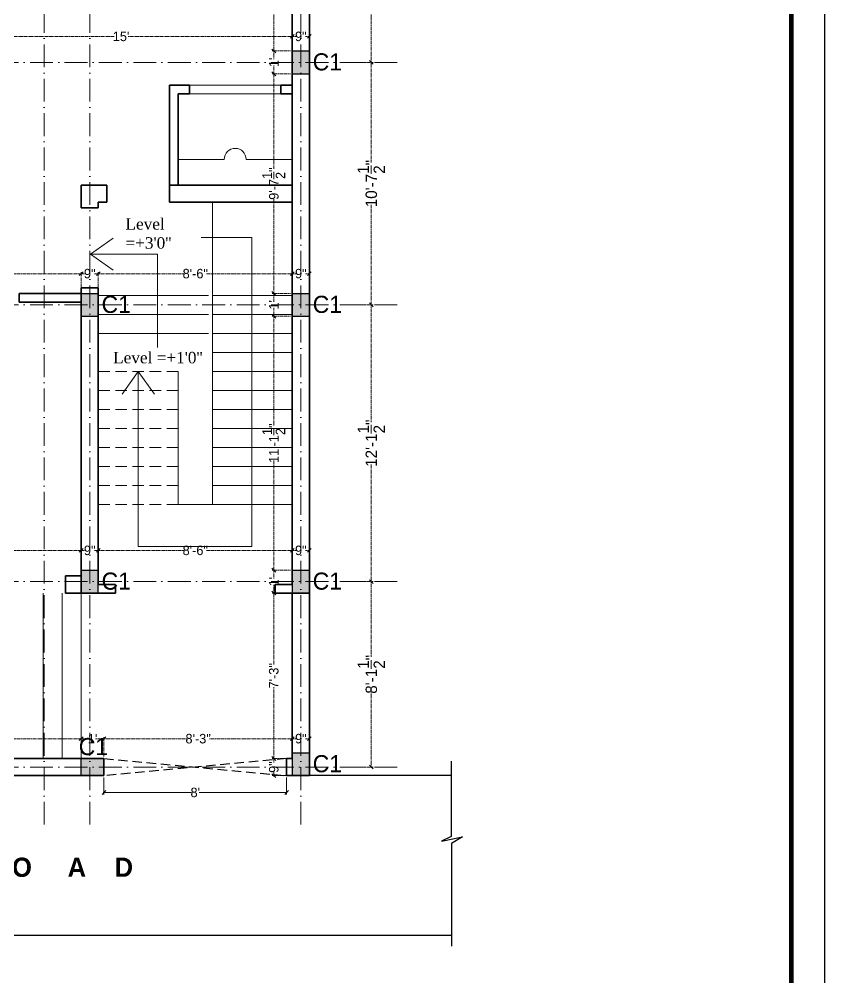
# Model space of a CAD drawing. Header units: millimetres. Extents: x -6808 to 215771, y -89660 to -16303.
# Drawn here: x 107100 to 107524, y -48018 to -47514 of the extents above; entities that cross this region are included whole.
import ezdxf

# ---------------------------------------------------------------- set-up
doc = ezdxf.new("R2010")
doc.units = ezdxf.units.MM
doc.header["$PDMODE"] = 35
doc.linetypes.add('ACAD_ISO10W100', pattern=[18, 12, -3, 0, -3])
doc.linetypes.add('DASHED', pattern=[0.75, 0.5, -0.25])
doc.layers.get('0').update_dxf_attribs({"color": 8})
for name, color, linetype, lineweight in [('col.center', 5, 'ACAD_ISO10W100', 15), ('column', 5, 'Continuous', 30), ('FORMAT LAAYER', 250, 'Continuous', 13), ('STAIR', 252, 'Continuous', 15), ('wall', 7, 'Continuous', 35)]:
    doc.layers.add(name, color=color, linetype=linetype, lineweight=lineweight)
doc.layers.add('FORMAT', color=7, linetype='Continuous')
doc.layers.add('WAL', color=7, linetype='Continuous')
doc.styles.add('SAJ', font='eurr____.ttf')
doc.styles.get("Standard").update_dxf_attribs({"font": 'times.ttf'})
doc.dimstyles.new('SAJ', dxfattribs={"dimtxt": 5, "dimasz": 2, "dimexe": 1, "dimexo": 1, "dimgap": 0.09375, "dimtad": 0, "dimdec": 1, "dimzin": 0, "dimdsep": 46, "dimlunit": 4, "dimtxsty": 'SAJ', "dimblk": 'OBLIQUE', "dimcen": 0.125, "dimdle": 0.375, "dimadec": 0, "dimazin": 0, "dimtfac": 1, "dimtdec": 1, "dimtofl": 0, "dimtmove": 0, "dimatfit": 3, "dimldrblk": 'OBLIQUE', "dimfxl": 1, "dimtolj": 1, "dimtzin": 0, "dimlwd": 5, "dimlwe": 5, "dimarcsym": 1})

# ---------------------------------------------------------------- blocks, each defined once
blk = doc.blocks.new('_Oblique')
at = {"color": 0, "linetype": 'ByBlock', "lineweight": -2}
blk.add_line((-0.5, -0.5), (0.5, 0.5), dxfattribs=at)
blk = doc.blocks.new('*D1378')
at = {"layer": 'Defpoints', "color": 0, "transparency": 16777216}
for p in [(107144.54, -47911.77), (107240.54, -47911.77), (107144.54, -47920.63)]:
    blk.add_point(p, dxfattribs=at)
at = {"layer": 'wall', "color": 0, "lineweight": 5, "transparency": 16777216}
for p, q in [((107144.54, -47912.77), (107144.54, -47921.63)), ((107240.54, -47912.77), (107240.54, -47921.63)), ((107144.17, -47920.63), (107190.49, -47920.63)), ((107240.92, -47920.63), (107194.59, -47920.63))]:
    blk.add_line(p, q, dxfattribs=at)
at = {"layer": 'wall', "color": 0, "lineweight": 5, "transparency": 16777216, "xscale": 2, "yscale": 2, "zscale": 2, "rotation": 180}
blk.add_blockref('_Oblique', (107144.54, -47920.63), dxfattribs=at)
at = {"layer": 'wall', "color": 0, "lineweight": 5, "transparency": 16777216, "xscale": 2, "yscale": 2, "zscale": 2}
blk.add_blockref('_Oblique', (107240.54, -47920.63), dxfattribs=at)
at = {"layer": 'wall', "color": 0, "transparency": 16777216, "insert": (107192.54, -47920.63), "char_height": 5, "attachment_point": 5, "style": 'SAJ'}
blk.add_mtext("\\A1;8'", dxfattribs=at)
blk = doc.blocks.new('c1')
at = {"layer": 'column'}
blk.add_hatch(color=256, dxfattribs=at).paths.add_polyline_path([(58376.49, -43564.36), (58385.49, -43564.36), (58385.49, -43552.36), (58376.49, -43552.36)])
for p, q in [((58376.49, -43552.36), (58376.49, -43564.36)), ((58376.49, -43552.36), (58385.49, -43552.36)), ((58385.49, -43564.36), (58385.49, -43552.36)), ((58376.49, -43564.36), (58385.49, -43564.36))]:
    blk.add_line(p, q, dxfattribs=at)
blk = doc.blocks.new('*D1342')
at = {"layer": 'col.center', "color": 0, "linetype": 'DASHED', "lineweight": 5, "transparency": 16777216}
for p, q in [((107278, -47387.77), (107286.08, -47387.77)), ((107285.08, -47387.4), (107285.08, -47453.55)), ((107285.08, -47537.15), (107285.08, -47471)), ((107278, -47536.77), (107286.08, -47536.77))]:
    blk.add_line(p, q, dxfattribs=at)
at = {"layer": 'Defpoints', "color": 0, "transparency": 16777216}
for p in [(107277, -47387.77), (107277, -47536.77), (107285.08, -47536.77)]:
    blk.add_point(p, dxfattribs=at)
at = {"layer": 'col.center', "color": 0, "lineweight": 5, "transparency": 16777216, "xscale": 2, "yscale": 2, "zscale": 2}
for p, rotation in [((107285.08, -47387.77), 90), ((107285.08, -47536.77), 270)]:
    blk.add_blockref('_Oblique', p, dxfattribs=dict(at, rotation=rotation))
at = {"layer": 'col.center', "color": 0, "transparency": 16777216, "insert": (107285.08, -47462.27), "char_height": 5, "attachment_point": 5, "rotation": 90, "style": 'SAJ'}
blk.add_mtext('\\A1;{\\H1.2x;12\'-5"}', dxfattribs=at)
blk = doc.blocks.new('*D1343')
at = {"layer": 'col.center', "color": 0, "linetype": 'DASHED', "lineweight": 5, "transparency": 16777216}
for p, q in [((107278, -47536.77), (107286.08, -47536.77)), ((107285.08, -47536.4), (107285.08, -47589.62)), ((107285.08, -47664.65), (107285.08, -47611.42)), ((107278, -47664.27), (107286.08, -47664.27))]:
    blk.add_line(p, q, dxfattribs=at)
at = {"layer": 'Defpoints', "color": 0, "transparency": 16777216}
for p in [(107277, -47536.77), (107285.08, -47536.77), (107277, -47664.27)]:
    blk.add_point(p, dxfattribs=at)
at = {"layer": 'col.center', "color": 0, "lineweight": 5, "transparency": 16777216, "xscale": 2, "yscale": 2, "zscale": 2}
for p, rotation in [((107285.08, -47536.77), 90), ((107285.08, -47664.27), 270)]:
    blk.add_blockref('_Oblique', p, dxfattribs=dict(at, rotation=rotation))
at = {"layer": 'col.center', "color": 0, "transparency": 16777216, "insert": (107285.08, -47600.52), "char_height": 5, "attachment_point": 5, "rotation": 90, "style": 'SAJ'}
blk.add_mtext('\\A1;{\\H1.2x;10\'-7{\\H1.000000x;\\S1/2;}"}', dxfattribs=at)
blk = doc.blocks.new('*D1344')
at = {"layer": 'col.center', "color": 0, "linetype": 'DASHED', "lineweight": 5, "transparency": 16777216}
for p, q in [((107278, -47664.27), (107286.08, -47664.27)), ((107285.08, -47663.9), (107285.08, -47726.12)), ((107285.08, -47810.15), (107285.08, -47747.92)), ((107278, -47809.77), (107286.08, -47809.77))]:
    blk.add_line(p, q, dxfattribs=at)
at = {"layer": 'Defpoints', "color": 0, "transparency": 16777216}
for p in [(107277, -47664.27), (107277, -47809.77), (107285.08, -47809.77)]:
    blk.add_point(p, dxfattribs=at)
at = {"layer": 'col.center', "color": 0, "lineweight": 5, "transparency": 16777216, "xscale": 2, "yscale": 2, "zscale": 2}
for p, rotation in [((107285.08, -47664.27), 90), ((107285.08, -47809.77), 270)]:
    blk.add_blockref('_Oblique', p, dxfattribs=dict(at, rotation=rotation))
at = {"layer": 'col.center', "color": 0, "transparency": 16777216, "insert": (107285.08, -47737.02), "char_height": 5, "attachment_point": 5, "rotation": 90, "style": 'SAJ'}
blk.add_mtext('\\A1;{\\H1.2x;12\'-1{\\H1.000000x;\\S1/2;}"}', dxfattribs=at)
blk = doc.blocks.new('*D1345')
at = {"layer": 'col.center', "color": 0, "linetype": 'DASHED', "lineweight": 5, "transparency": 16777216}
for p, q in [((107278, -47809.77), (107286.08, -47809.77)), ((107285.08, -47809.4), (107285.08, -47849.23)), ((107285.08, -47907.65), (107285.08, -47867.82)), ((107278, -47907.27), (107286.08, -47907.27))]:
    blk.add_line(p, q, dxfattribs=at)
at = {"layer": 'Defpoints', "color": 0, "transparency": 16777216}
for p in [(107277, -47809.77), (107277, -47907.27), (107285.08, -47907.27)]:
    blk.add_point(p, dxfattribs=at)
at = {"layer": 'col.center', "color": 0, "lineweight": 5, "transparency": 16777216, "xscale": 2, "yscale": 2, "zscale": 2}
for p, rotation in [((107285.08, -47809.77), 90), ((107285.08, -47907.27), 270)]:
    blk.add_blockref('_Oblique', p, dxfattribs=dict(at, rotation=rotation))
at = {"layer": 'col.center', "color": 0, "transparency": 16777216, "insert": (107285.08, -47858.52), "char_height": 5, "attachment_point": 5, "rotation": 90, "style": 'SAJ'}
blk.add_mtext('\\A1;{\\H1.2x;8\'-1{\\H1.000000x;\\S1/2;}"}', dxfattribs=at)
blk = doc.blocks.new('*D1395')
at = {"layer": 'col.center', "color": 0, "linetype": 'DASHED', "lineweight": 5, "transparency": 16777216}
for p, q in [((107063.17, -47523.14), (107150.15, -47523.14)), ((107063.54, -47531.27), (107063.54, -47522.14)), ((107243.92, -47523.14), (107156.93, -47523.14)), ((107243.54, -47531.27), (107243.54, -47522.14))]:
    blk.add_line(p, q, dxfattribs=at)
at = {"layer": 'Defpoints', "color": 0, "transparency": 16777216}
for p in [(107243.54, -47523.14), (107063.54, -47532.27), (107243.54, -47532.27)]:
    blk.add_point(p, dxfattribs=at)
at = {"layer": 'col.center', "color": 0, "lineweight": 5, "transparency": 16777216, "xscale": 2, "yscale": 2, "zscale": 2, "rotation": 180}
blk.add_blockref('_Oblique', (107063.54, -47523.14), dxfattribs=at)
at = {"layer": 'col.center', "color": 0, "lineweight": 5, "transparency": 16777216, "xscale": 2, "yscale": 2, "zscale": 2}
blk.add_blockref('_Oblique', (107243.54, -47523.14), dxfattribs=at)
at = {"layer": 'col.center', "color": 0, "transparency": 16777216, "insert": (107153.54, -47523.14), "char_height": 5, "attachment_point": 5, "style": 'SAJ'}
blk.add_mtext("\\A1;{\\C1;15'}", dxfattribs=at)
blk = doc.blocks.new('*D1396')
at = {"layer": 'col.center', "color": 0, "linetype": 'DASHED', "lineweight": 5, "transparency": 16777216}
for p, q in [((107243.17, -47523.14), (107245.57, -47523.14)), ((107243.54, -47529.77), (107243.54, -47522.14)), ((107252.92, -47523.14), (107250.51, -47523.14)), ((107252.54, -47529.77), (107252.54, -47522.14))]:
    blk.add_line(p, q, dxfattribs=at)
at = {"layer": 'Defpoints', "color": 0, "transparency": 16777216}
for p in [(107243.54, -47523.14), (107243.54, -47530.77), (107252.54, -47530.77)]:
    blk.add_point(p, dxfattribs=at)
at = {"layer": 'col.center', "color": 0, "lineweight": 5, "transparency": 16777216, "xscale": 2, "yscale": 2, "zscale": 2, "rotation": 180}
blk.add_blockref('_Oblique', (107243.54, -47523.14), dxfattribs=at)
at = {"layer": 'col.center', "color": 0, "lineweight": 5, "transparency": 16777216, "xscale": 2, "yscale": 2, "zscale": 2}
blk.add_blockref('_Oblique', (107252.54, -47523.14), dxfattribs=at)
at = {"layer": 'col.center', "color": 0, "transparency": 16777216, "insert": (107248.04, -47523.14), "char_height": 5, "attachment_point": 5, "style": 'SAJ'}
blk.add_mtext('\\A1;9"', dxfattribs=at)
blk = doc.blocks.new('*D1398')
at = {"layer": 'col.center', "color": 0, "linetype": 'DASHED', "lineweight": 5, "transparency": 16777216}
for p, q in [((106967.17, -47647.87), (107042.75, -47647.87)), ((106967.54, -47657.27), (106967.54, -47646.87)), ((107132.92, -47647.87), (107057.33, -47647.87)), ((107132.54, -47657.27), (107132.54, -47646.87))]:
    blk.add_line(p, q, dxfattribs=at)
at = {"layer": 'Defpoints', "color": 0, "transparency": 16777216}
for p in [(107132.54, -47647.87), (106967.54, -47658.27), (107132.54, -47658.27)]:
    blk.add_point(p, dxfattribs=at)
at = {"layer": 'col.center', "color": 0, "lineweight": 5, "transparency": 16777216, "xscale": 2, "yscale": 2, "zscale": 2, "rotation": 180}
blk.add_blockref('_Oblique', (106967.54, -47647.87), dxfattribs=at)
at = {"layer": 'col.center', "color": 0, "lineweight": 5, "transparency": 16777216, "xscale": 2, "yscale": 2, "zscale": 2}
blk.add_blockref('_Oblique', (107132.54, -47647.87), dxfattribs=at)
at = {"layer": 'col.center', "color": 0, "transparency": 16777216, "insert": (107050.04, -47647.87), "char_height": 5, "attachment_point": 5, "style": 'SAJ'}
blk.add_mtext('\\A1;{\\C1;13\'-9"}', dxfattribs=at)
blk = doc.blocks.new('*D1399')
at = {"layer": 'col.center', "color": 0, "linetype": 'DASHED', "lineweight": 5, "transparency": 16777216}
for p, q in [((107132.17, -47647.87), (107134.57, -47647.87)), ((107132.54, -47657.27), (107132.54, -47646.87)), ((107141.92, -47647.87), (107139.51, -47647.87)), ((107141.54, -47657.27), (107141.54, -47646.87))]:
    blk.add_line(p, q, dxfattribs=at)
at = {"layer": 'Defpoints', "color": 0, "transparency": 16777216}
for p in [(107141.54, -47647.87), (107132.54, -47658.27), (107141.54, -47658.27)]:
    blk.add_point(p, dxfattribs=at)
at = {"layer": 'col.center', "color": 0, "lineweight": 5, "transparency": 16777216, "xscale": 2, "yscale": 2, "zscale": 2, "rotation": 180}
blk.add_blockref('_Oblique', (107132.54, -47647.87), dxfattribs=at)
at = {"layer": 'col.center', "color": 0, "lineweight": 5, "transparency": 16777216, "xscale": 2, "yscale": 2, "zscale": 2}
blk.add_blockref('_Oblique', (107141.54, -47647.87), dxfattribs=at)
at = {"layer": 'col.center', "color": 0, "transparency": 16777216, "insert": (107137.04, -47647.87), "char_height": 5, "attachment_point": 5, "style": 'SAJ'}
blk.add_mtext('\\A1;{\\C1;9"}', dxfattribs=at)
blk = doc.blocks.new('*D1400')
at = {"layer": 'col.center', "color": 0, "linetype": 'DASHED', "lineweight": 5, "transparency": 16777216}
for p, q in [((107141.17, -47647.87), (107186.59, -47647.87)), ((107141.54, -47657.27), (107141.54, -47646.87)), ((107243.92, -47647.87), (107198.49, -47647.87)), ((107243.54, -47657.27), (107243.54, -47646.87))]:
    blk.add_line(p, q, dxfattribs=at)
at = {"layer": 'Defpoints', "color": 0, "transparency": 16777216}
for p in [(107243.54, -47647.87), (107141.54, -47658.27), (107243.54, -47658.27)]:
    blk.add_point(p, dxfattribs=at)
at = {"layer": 'col.center', "color": 0, "lineweight": 5, "transparency": 16777216, "xscale": 2, "yscale": 2, "zscale": 2, "rotation": 180}
blk.add_blockref('_Oblique', (107141.54, -47647.87), dxfattribs=at)
at = {"layer": 'col.center', "color": 0, "lineweight": 5, "transparency": 16777216, "xscale": 2, "yscale": 2, "zscale": 2}
blk.add_blockref('_Oblique', (107243.54, -47647.87), dxfattribs=at)
at = {"layer": 'col.center', "color": 0, "transparency": 16777216, "insert": (107192.54, -47647.87), "char_height": 5, "attachment_point": 5, "style": 'SAJ'}
blk.add_mtext('\\A1;{\\C1;8\'-6"}', dxfattribs=at)
blk = doc.blocks.new('*D1401')
at = {"layer": 'col.center', "color": 0, "linetype": 'DASHED', "lineweight": 5, "transparency": 16777216}
for p, q in [((107243.17, -47647.87), (107245.57, -47647.87)), ((107243.54, -47657.27), (107243.54, -47646.87)), ((107252.92, -47647.87), (107250.51, -47647.87)), ((107252.54, -47657.27), (107252.54, -47646.87))]:
    blk.add_line(p, q, dxfattribs=at)
at = {"layer": 'Defpoints', "color": 0, "transparency": 16777216}
for p in [(107252.54, -47647.87), (107243.54, -47658.27), (107252.54, -47658.27)]:
    blk.add_point(p, dxfattribs=at)
at = {"layer": 'col.center', "color": 0, "lineweight": 5, "transparency": 16777216, "xscale": 2, "yscale": 2, "zscale": 2, "rotation": 180}
blk.add_blockref('_Oblique', (107243.54, -47647.87), dxfattribs=at)
at = {"layer": 'col.center', "color": 0, "lineweight": 5, "transparency": 16777216, "xscale": 2, "yscale": 2, "zscale": 2}
blk.add_blockref('_Oblique', (107252.54, -47647.87), dxfattribs=at)
at = {"layer": 'col.center', "color": 0, "transparency": 16777216, "insert": (107248.04, -47647.87), "char_height": 5, "attachment_point": 5, "style": 'SAJ'}
blk.add_mtext('\\A1;{\\C1;9"}', dxfattribs=at)
blk = doc.blocks.new('*D1352')
at = {"layer": 'col.center', "color": 0, "linetype": 'DASHED', "lineweight": 5, "transparency": 16777216}
for p, q in [((106967.17, -47793.37), (107042.75, -47793.37)), ((106967.54, -47802.77), (106967.54, -47792.37)), ((107132.92, -47793.37), (107057.33, -47793.37)), ((107132.54, -47802.77), (107132.54, -47792.37))]:
    blk.add_line(p, q, dxfattribs=at)
at = {"layer": 'Defpoints', "color": 0, "transparency": 16777216}
for p in [(107132.54, -47793.37), (106967.54, -47803.77), (107132.54, -47803.77)]:
    blk.add_point(p, dxfattribs=at)
at = {"layer": 'col.center', "color": 0, "lineweight": 5, "transparency": 16777216, "xscale": 2, "yscale": 2, "zscale": 2, "rotation": 180}
blk.add_blockref('_Oblique', (106967.54, -47793.37), dxfattribs=at)
at = {"layer": 'col.center', "color": 0, "lineweight": 5, "transparency": 16777216, "xscale": 2, "yscale": 2, "zscale": 2}
blk.add_blockref('_Oblique', (107132.54, -47793.37), dxfattribs=at)
at = {"layer": 'col.center', "color": 0, "transparency": 16777216, "insert": (107050.04, -47793.37), "char_height": 5, "attachment_point": 5, "style": 'SAJ'}
blk.add_mtext('\\A1;{\\C1;13\'-9"}', dxfattribs=at)
blk = doc.blocks.new('*D1353')
at = {"layer": 'col.center', "color": 0, "linetype": 'DASHED', "lineweight": 5, "transparency": 16777216}
for p, q in [((107132.17, -47793.37), (107134.57, -47793.37)), ((107132.54, -47802.77), (107132.54, -47792.37)), ((107141.92, -47793.37), (107139.51, -47793.37)), ((107141.54, -47802.77), (107141.54, -47792.37))]:
    blk.add_line(p, q, dxfattribs=at)
at = {"layer": 'Defpoints', "color": 0, "transparency": 16777216}
for p in [(107141.54, -47793.37), (107132.54, -47803.77), (107141.54, -47803.77)]:
    blk.add_point(p, dxfattribs=at)
at = {"layer": 'col.center', "color": 0, "lineweight": 5, "transparency": 16777216, "xscale": 2, "yscale": 2, "zscale": 2, "rotation": 180}
blk.add_blockref('_Oblique', (107132.54, -47793.37), dxfattribs=at)
at = {"layer": 'col.center', "color": 0, "lineweight": 5, "transparency": 16777216, "xscale": 2, "yscale": 2, "zscale": 2}
blk.add_blockref('_Oblique', (107141.54, -47793.37), dxfattribs=at)
at = {"layer": 'col.center', "color": 0, "transparency": 16777216, "insert": (107137.04, -47793.37), "char_height": 5, "attachment_point": 5, "style": 'SAJ'}
blk.add_mtext('\\A1;{\\C1;9"}', dxfattribs=at)
blk = doc.blocks.new('*D1354')
at = {"layer": 'col.center', "color": 0, "linetype": 'DASHED', "lineweight": 5, "transparency": 16777216}
for p, q in [((107141.17, -47793.37), (107186.59, -47793.37)), ((107141.54, -47802.77), (107141.54, -47792.37)), ((107243.92, -47793.37), (107198.49, -47793.37)), ((107243.54, -47802.77), (107243.54, -47792.37))]:
    blk.add_line(p, q, dxfattribs=at)
at = {"layer": 'Defpoints', "color": 0, "transparency": 16777216}
for p in [(107243.54, -47793.37), (107141.54, -47803.77), (107243.54, -47803.77)]:
    blk.add_point(p, dxfattribs=at)
at = {"layer": 'col.center', "color": 0, "lineweight": 5, "transparency": 16777216, "xscale": 2, "yscale": 2, "zscale": 2, "rotation": 180}
blk.add_blockref('_Oblique', (107141.54, -47793.37), dxfattribs=at)
at = {"layer": 'col.center', "color": 0, "lineweight": 5, "transparency": 16777216, "xscale": 2, "yscale": 2, "zscale": 2}
blk.add_blockref('_Oblique', (107243.54, -47793.37), dxfattribs=at)
at = {"layer": 'col.center', "color": 0, "transparency": 16777216, "insert": (107192.54, -47793.37), "char_height": 5, "attachment_point": 5, "style": 'SAJ'}
blk.add_mtext('\\A1;{\\C1;8\'-6"}', dxfattribs=at)
blk = doc.blocks.new('*D1355')
at = {"layer": 'col.center', "color": 0, "linetype": 'DASHED', "lineweight": 5, "transparency": 16777216}
for p, q in [((107243.17, -47793.37), (107245.57, -47793.37)), ((107243.54, -47802.77), (107243.54, -47792.37)), ((107252.92, -47793.37), (107250.51, -47793.37)), ((107252.54, -47802.77), (107252.54, -47792.37))]:
    blk.add_line(p, q, dxfattribs=at)
at = {"layer": 'Defpoints', "color": 0, "transparency": 16777216}
for p in [(107252.54, -47793.37), (107243.54, -47803.77), (107252.54, -47803.77)]:
    blk.add_point(p, dxfattribs=at)
at = {"layer": 'col.center', "color": 0, "lineweight": 5, "transparency": 16777216, "xscale": 2, "yscale": 2, "zscale": 2, "rotation": 180}
blk.add_blockref('_Oblique', (107243.54, -47793.37), dxfattribs=at)
at = {"layer": 'col.center', "color": 0, "lineweight": 5, "transparency": 16777216, "xscale": 2, "yscale": 2, "zscale": 2}
blk.add_blockref('_Oblique', (107252.54, -47793.37), dxfattribs=at)
at = {"layer": 'col.center', "color": 0, "transparency": 16777216, "insert": (107248.04, -47793.37), "char_height": 5, "attachment_point": 5, "style": 'SAJ'}
blk.add_mtext('\\A1;{\\C1;9"}', dxfattribs=at)
blk = doc.blocks.new('*D1357')
at = {"layer": 'col.center', "color": 0, "linetype": 'DASHED', "lineweight": 5, "transparency": 16777216}
for p, q in [((106967.17, -47892.37), (107042.75, -47892.37)), ((106967.54, -47901.77), (106967.54, -47891.37)), ((107132.92, -47892.37), (107057.33, -47892.37)), ((107132.54, -47901.77), (107132.54, -47891.37))]:
    blk.add_line(p, q, dxfattribs=at)
at = {"layer": 'Defpoints', "color": 0, "transparency": 16777216}
for p in [(107132.54, -47892.37), (106967.54, -47902.77), (107132.54, -47902.77)]:
    blk.add_point(p, dxfattribs=at)
at = {"layer": 'col.center', "color": 0, "lineweight": 5, "transparency": 16777216, "xscale": 2, "yscale": 2, "zscale": 2, "rotation": 180}
blk.add_blockref('_Oblique', (106967.54, -47892.37), dxfattribs=at)
at = {"layer": 'col.center', "color": 0, "lineweight": 5, "transparency": 16777216, "xscale": 2, "yscale": 2, "zscale": 2}
blk.add_blockref('_Oblique', (107132.54, -47892.37), dxfattribs=at)
at = {"layer": 'col.center', "color": 0, "transparency": 16777216, "insert": (107050.04, -47892.37), "char_height": 5, "attachment_point": 5, "style": 'SAJ'}
blk.add_mtext('\\A1;{\\C1;13\'-9"}', dxfattribs=at)
blk = doc.blocks.new('*D1358')
at = {"layer": 'col.center', "color": 0, "linetype": 'DASHED', "lineweight": 5, "transparency": 16777216}
for p, q in [((107132.17, -47892.37), (107136.92, -47892.37)), ((107132.54, -47901.77), (107132.54, -47891.37)), ((107144.92, -47892.37), (107140.16, -47892.37)), ((107144.54, -47901.77), (107144.54, -47891.37))]:
    blk.add_line(p, q, dxfattribs=at)
at = {"layer": 'Defpoints', "color": 0, "transparency": 16777216}
for p in [(107144.54, -47892.37), (107132.54, -47902.77), (107144.54, -47902.77)]:
    blk.add_point(p, dxfattribs=at)
at = {"layer": 'col.center', "color": 0, "lineweight": 5, "transparency": 16777216, "xscale": 2, "yscale": 2, "zscale": 2, "rotation": 180}
blk.add_blockref('_Oblique', (107132.54, -47892.37), dxfattribs=at)
at = {"layer": 'col.center', "color": 0, "lineweight": 5, "transparency": 16777216, "xscale": 2, "yscale": 2, "zscale": 2}
blk.add_blockref('_Oblique', (107144.54, -47892.37), dxfattribs=at)
at = {"layer": 'col.center', "color": 0, "transparency": 16777216, "insert": (107138.54, -47892.37), "char_height": 5, "attachment_point": 5, "style": 'SAJ'}
blk.add_mtext("\\A1;{\\C1;1'}", dxfattribs=at)
blk = doc.blocks.new('*D1359')
at = {"layer": 'col.center', "color": 0, "linetype": 'DASHED', "lineweight": 5, "transparency": 16777216}
for p, q in [((107144.17, -47892.37), (107188.09, -47892.37)), ((107144.54, -47901.77), (107144.54, -47891.37)), ((107243.92, -47892.37), (107199.99, -47892.37)), ((107243.54, -47901.77), (107243.54, -47891.37))]:
    blk.add_line(p, q, dxfattribs=at)
at = {"layer": 'Defpoints', "color": 0, "transparency": 16777216}
for p in [(107243.54, -47892.37), (107144.54, -47902.77), (107243.54, -47902.77)]:
    blk.add_point(p, dxfattribs=at)
at = {"layer": 'col.center', "color": 0, "lineweight": 5, "transparency": 16777216, "xscale": 2, "yscale": 2, "zscale": 2, "rotation": 180}
blk.add_blockref('_Oblique', (107144.54, -47892.37), dxfattribs=at)
at = {"layer": 'col.center', "color": 0, "lineweight": 5, "transparency": 16777216, "xscale": 2, "yscale": 2, "zscale": 2}
blk.add_blockref('_Oblique', (107243.54, -47892.37), dxfattribs=at)
at = {"layer": 'col.center', "color": 0, "transparency": 16777216, "insert": (107194.04, -47892.37), "char_height": 5, "attachment_point": 5, "style": 'SAJ'}
blk.add_mtext('\\A1;{\\C1;8\'-3"}', dxfattribs=at)
blk = doc.blocks.new('*D1360')
at = {"layer": 'col.center', "color": 0, "linetype": 'DASHED', "lineweight": 5, "transparency": 16777216}
for p, q in [((107243.17, -47892.37), (107245.57, -47892.37)), ((107243.54, -47901.77), (107243.54, -47891.37)), ((107252.92, -47892.37), (107250.51, -47892.37)), ((107252.54, -47901.77), (107252.54, -47891.37))]:
    blk.add_line(p, q, dxfattribs=at)
at = {"layer": 'Defpoints', "color": 0, "transparency": 16777216}
for p in [(107252.54, -47892.37), (107243.54, -47902.77), (107252.54, -47902.77)]:
    blk.add_point(p, dxfattribs=at)
at = {"layer": 'col.center', "color": 0, "lineweight": 5, "transparency": 16777216, "xscale": 2, "yscale": 2, "zscale": 2, "rotation": 180}
blk.add_blockref('_Oblique', (107243.54, -47892.37), dxfattribs=at)
at = {"layer": 'col.center', "color": 0, "lineweight": 5, "transparency": 16777216, "xscale": 2, "yscale": 2, "zscale": 2}
blk.add_blockref('_Oblique', (107252.54, -47892.37), dxfattribs=at)
at = {"layer": 'col.center', "color": 0, "transparency": 16777216, "insert": (107248.04, -47892.37), "char_height": 5, "attachment_point": 5, "style": 'SAJ'}
blk.add_mtext('\\A1;{\\C1;9"}', dxfattribs=at)
blk = doc.blocks.new('*D1368')
at = {"layer": 'col.center', "color": 0, "linetype": 'DASHED', "lineweight": 5, "transparency": 16777216}
for p, q in [((107242.54, -47393.77), (107232.81, -47393.77)), ((107233.81, -47393.4), (107233.81, -47454.99)), ((107233.81, -47531.15), (107233.81, -47469.56)), ((107242.54, -47530.77), (107232.81, -47530.77))]:
    blk.add_line(p, q, dxfattribs=at)
at = {"layer": 'Defpoints', "color": 0, "transparency": 16777216}
for p in [(107243.54, -47393.77), (107233.81, -47530.77), (107243.54, -47530.77)]:
    blk.add_point(p, dxfattribs=at)
at = {"layer": 'col.center', "color": 0, "lineweight": 5, "transparency": 16777216, "xscale": 2, "yscale": 2, "zscale": 2}
for p, rotation in [((107233.81, -47393.77), 90), ((107233.81, -47530.77), 270)]:
    blk.add_blockref('_Oblique', p, dxfattribs=dict(at, rotation=rotation))
at = {"layer": 'col.center', "color": 0, "transparency": 16777216, "insert": (107233.81, -47462.27), "char_height": 5, "attachment_point": 5, "rotation": 90, "style": 'SAJ'}
blk.add_mtext('\\A1;{\\C1;11\'-5"}', dxfattribs=at)
blk = doc.blocks.new('*D1369')
at = {"layer": 'col.center', "color": 0, "linetype": 'DASHED', "lineweight": 5, "transparency": 16777216}
for p, q in [((107242.54, -47530.77), (107232.81, -47530.77)), ((107233.81, -47530.4), (107233.81, -47535.15)), ((107233.81, -47543.15), (107233.81, -47538.4)), ((107242.54, -47542.77), (107232.81, -47542.77))]:
    blk.add_line(p, q, dxfattribs=at)
at = {"layer": 'Defpoints', "color": 0, "transparency": 16777216}
for p in [(107243.54, -47530.77), (107233.81, -47542.77), (107243.54, -47542.77)]:
    blk.add_point(p, dxfattribs=at)
at = {"layer": 'col.center', "color": 0, "lineweight": 5, "transparency": 16777216, "xscale": 2, "yscale": 2, "zscale": 2}
for p, rotation in [((107233.81, -47530.77), 90), ((107233.81, -47542.77), 270)]:
    blk.add_blockref('_Oblique', p, dxfattribs=dict(at, rotation=rotation))
at = {"layer": 'col.center', "color": 0, "transparency": 16777216, "insert": (107233.81, -47536.77), "char_height": 5, "attachment_point": 5, "rotation": 90, "style": 'SAJ'}
blk.add_mtext("\\A1;1'", dxfattribs=at)
blk = doc.blocks.new('*D1370')
at = {"layer": 'col.center', "color": 0, "linetype": 'DASHED', "lineweight": 5, "transparency": 16777216}
for p, q in [((107242.54, -47542.77), (107232.81, -47542.77)), ((107233.81, -47542.4), (107233.81, -47592.74)), ((107233.81, -47658.65), (107233.81, -47608.3)), ((107242.54, -47658.27), (107232.81, -47658.27))]:
    blk.add_line(p, q, dxfattribs=at)
at = {"layer": 'Defpoints', "color": 0, "transparency": 16777216}
for p in [(107243.54, -47542.77), (107233.81, -47658.27), (107243.54, -47658.27)]:
    blk.add_point(p, dxfattribs=at)
at = {"layer": 'col.center', "color": 0, "lineweight": 5, "transparency": 16777216, "xscale": 2, "yscale": 2, "zscale": 2}
for p, rotation in [((107233.81, -47542.77), 90), ((107233.81, -47658.27), 270)]:
    blk.add_blockref('_Oblique', p, dxfattribs=dict(at, rotation=rotation))
at = {"layer": 'col.center', "color": 0, "transparency": 16777216, "insert": (107233.81, -47600.52), "char_height": 5, "attachment_point": 5, "rotation": 90, "style": 'SAJ'}
blk.add_mtext('\\A1;{\\C1;9\'-7{\\H1.000000x;\\S1/2;}"}', dxfattribs=at)
blk = doc.blocks.new('*D1371')
at = {"layer": 'col.center', "color": 0, "linetype": 'DASHED', "lineweight": 5, "transparency": 16777216}
for p, q in [((107242.54, -47658.27), (107232.81, -47658.27)), ((107233.81, -47657.9), (107233.81, -47662.65)), ((107233.81, -47670.65), (107233.81, -47665.9)), ((107242.54, -47670.27), (107232.81, -47670.27))]:
    blk.add_line(p, q, dxfattribs=at)
at = {"layer": 'Defpoints', "color": 0, "transparency": 16777216}
for p in [(107243.54, -47658.27), (107233.81, -47670.27), (107243.54, -47670.27)]:
    blk.add_point(p, dxfattribs=at)
at = {"layer": 'col.center', "color": 0, "lineweight": 5, "transparency": 16777216, "xscale": 2, "yscale": 2, "zscale": 2}
for p, rotation in [((107233.81, -47658.27), 90), ((107233.81, -47670.27), 270)]:
    blk.add_blockref('_Oblique', p, dxfattribs=dict(at, rotation=rotation))
at = {"layer": 'col.center', "color": 0, "transparency": 16777216, "insert": (107233.81, -47664.27), "char_height": 5, "attachment_point": 5, "rotation": 90, "style": 'SAJ'}
blk.add_mtext("\\A1;{\\C1;1'}", dxfattribs=at)
blk = doc.blocks.new('*D1372')
at = {"layer": 'col.center', "color": 0, "linetype": 'DASHED', "lineweight": 5, "transparency": 16777216}
for p, q in [((107242.54, -47670.27), (107232.81, -47670.27)), ((107233.81, -47669.9), (107233.81, -47727.92)), ((107233.81, -47804.15), (107233.81, -47746.12)), ((107242.54, -47803.77), (107232.81, -47803.77))]:
    blk.add_line(p, q, dxfattribs=at)
at = {"layer": 'Defpoints', "color": 0, "transparency": 16777216}
for p in [(107243.54, -47670.27), (107233.81, -47803.77), (107243.54, -47803.77)]:
    blk.add_point(p, dxfattribs=at)
at = {"layer": 'col.center', "color": 0, "lineweight": 5, "transparency": 16777216, "xscale": 2, "yscale": 2, "zscale": 2}
for p, rotation in [((107233.81, -47670.27), 90), ((107233.81, -47803.77), 270)]:
    blk.add_blockref('_Oblique', p, dxfattribs=dict(at, rotation=rotation))
at = {"layer": 'col.center', "color": 0, "transparency": 16777216, "insert": (107233.81, -47737.02), "char_height": 5, "attachment_point": 5, "rotation": 90, "style": 'SAJ'}
blk.add_mtext('\\A1;11\'-1{\\H1.000000x;\\S1/2;}"', dxfattribs=at)
blk = doc.blocks.new('*D1373')
at = {"layer": 'col.center', "color": 0, "linetype": 'DASHED', "lineweight": 5, "transparency": 16777216}
for p, q in [((107242.54, -47803.77), (107232.81, -47803.77)), ((107233.81, -47803.4), (107233.81, -47808.15)), ((107233.81, -47816.15), (107233.81, -47811.4)), ((107242.54, -47815.77), (107232.81, -47815.77))]:
    blk.add_line(p, q, dxfattribs=at)
at = {"layer": 'Defpoints', "color": 0, "transparency": 16777216}
for p in [(107243.54, -47803.77), (107233.81, -47815.77), (107243.54, -47815.77)]:
    blk.add_point(p, dxfattribs=at)
at = {"layer": 'col.center', "color": 0, "lineweight": 5, "transparency": 16777216, "xscale": 2, "yscale": 2, "zscale": 2}
for p, rotation in [((107233.81, -47803.77), 90), ((107233.81, -47815.77), 270)]:
    blk.add_blockref('_Oblique', p, dxfattribs=dict(at, rotation=rotation))
at = {"layer": 'col.center', "color": 0, "transparency": 16777216, "insert": (107233.81, -47809.77), "char_height": 5, "attachment_point": 5, "rotation": 90, "style": 'SAJ'}
blk.add_mtext("\\A1;1'", dxfattribs=at)
blk = doc.blocks.new('*D1374')
at = {"layer": 'col.center', "color": 0, "linetype": 'DASHED', "lineweight": 5, "transparency": 16777216}
for p, q in [((107233.81, -47815.4), (107233.81, -47853.29)), ((107242.54, -47815.77), (107232.81, -47815.77)), ((107233.81, -47903.15), (107233.81, -47865.26)), ((107242.54, -47902.77), (107232.81, -47902.77))]:
    blk.add_line(p, q, dxfattribs=at)
at = {"layer": 'Defpoints', "color": 0, "transparency": 16777216}
for p in [(107243.54, -47815.77), (107233.81, -47902.77), (107243.54, -47902.77)]:
    blk.add_point(p, dxfattribs=at)
at = {"layer": 'col.center', "color": 0, "lineweight": 5, "transparency": 16777216, "xscale": 2, "yscale": 2, "zscale": 2}
for p, rotation in [((107233.81, -47815.77), 90), ((107233.81, -47902.77), 270)]:
    blk.add_blockref('_Oblique', p, dxfattribs=dict(at, rotation=rotation))
at = {"layer": 'col.center', "color": 0, "transparency": 16777216, "insert": (107233.81, -47859.27), "char_height": 5, "attachment_point": 5, "rotation": 90, "style": 'SAJ'}
blk.add_mtext('\\A1;{\\C1;7\'-3"}', dxfattribs=at)
blk = doc.blocks.new('*D1375')
at = {"layer": 'col.center', "color": 0, "linetype": 'DASHED', "lineweight": 5, "transparency": 16777216}
for p, q in [((107242.54, -47902.77), (107232.81, -47902.77)), ((107233.81, -47902.4), (107233.81, -47904.8)), ((107233.81, -47912.15), (107233.81, -47909.75)), ((107242.54, -47911.77), (107232.81, -47911.77))]:
    blk.add_line(p, q, dxfattribs=at)
at = {"layer": 'Defpoints', "color": 0, "transparency": 16777216}
for p in [(107243.54, -47902.77), (107233.81, -47911.77), (107243.54, -47911.77)]:
    blk.add_point(p, dxfattribs=at)
at = {"layer": 'col.center', "color": 0, "lineweight": 5, "transparency": 16777216, "xscale": 2, "yscale": 2, "zscale": 2}
for p, rotation in [((107233.81, -47902.77), 90), ((107233.81, -47911.77), 270)]:
    blk.add_blockref('_Oblique', p, dxfattribs=dict(at, rotation=rotation))
at = {"layer": 'col.center', "color": 0, "transparency": 16777216, "insert": (107233.81, -47907.27), "char_height": 5, "attachment_point": 5, "rotation": 90, "style": 'SAJ'}
blk.add_mtext('\\A1;{\\C1;9"}', dxfattribs=at)

msp = doc.modelspace()

# ---------------------------------------------------------------- linework, layer by layer
at = {"linetype": 'ByBlock', "lineweight": 20}
for p, q in [((107189.54, -47548.774), (107237.54, -47548.774)), ((107189.54, -47553.274), (107237.54, -47553.274)), ((107099.951, -47658.274), (107103.9, -47658.274)), ((107103.9, -47662.774), (107099.951, -47662.774))]:
    msp.add_line(p, q, dxfattribs=at)
at = {"lineweight": 5}
for p, q in [((107183.54, -47587.774), (107207.784, -47587.774)), ((107219.297, -47587.774), (107243.54, -47587.774))]:
    msp.add_line(p, q, dxfattribs=at)
at = {"linetype": 'DASHED', "ltscale": 10}
for p, q in [((107144.54, -47902.774), (107240.54, -47911.774)), ((107240.54, -47902.774), (107144.54, -47911.774))]:
    msp.add_line(p, q, dxfattribs=at)
msp.add_lwpolyline([(107327.15, -47904.257), (107327.15, -47943.815), (107321.976, -47946.211), (107333.012, -47944.025), (107327.182, -47947.481), (107327.182, -48001.398)])
at = {"lineweight": 30}
for points in [[(107327.15, -47911.774), (107251.529, -47911.774)], [(107327.182, -47995.774), (106887.368, -47995.774)]]:
    msp.add_lwpolyline(points, dxfattribs=at)
at = {"lineweight": 5}
msp.add_arc((107213.54, -47587.774), 5.757, 0, 180, dxfattribs=at)
at = {"layer": 'col.center'}
for p, q in [((107137.04, -47937.508), (107137.04, -47084.827)), ((107248.04, -47937.508), (107248.04, -47084.827)), ((107113.04, -47937.508), (107113.04, -47085.055)), ((106924.715, -47536.774), (107299.84, -47536.774)), ((106924.715, -47664.274), (107299.84, -47664.274)), ((106924.715, -47809.774), (107299.84, -47809.774)), ((106924.715, -47907.274), (107299.84, -47907.274))]:
    msp.add_line(p, q, dxfattribs=at)
at = {"layer": 'FORMAT', "color": 0}
msp.add_lwpolyline([(106683.297, -47020.609), (106683.297, -48213.724), (107523.519, -48213.724), (107523.519, -47020.609)], close=True, dxfattribs=at)
msp.add_lwpolyline([(106683.297, -47020.609), (106683.297, -48213.724), (107523.519, -48213.724), (107523.519, -47020.609)], close=True, dxfattribs=at)
at = {"layer": 'FORMAT', "color": 0, "const_width": 2.464}
msp.add_lwpolyline([(106700.982, -47038.294), (106700.982, -48196.039), (107505.834, -48196.039), (107505.834, -47038.294)], close=True, dxfattribs=at)
msp.add_lwpolyline([(106700.982, -47038.294), (106700.982, -48196.039), (107505.834, -48196.039), (107505.834, -47038.294)], close=True, dxfattribs=at)
at = {"layer": 'STAIR'}
for p, q in [((107201.54, -47659.274), (107201.54, -47610.274)), ((107222.189, -47628.881), (107195.575, -47628.881)), ((107222.189, -47791.236), (107222.189, -47628.881)), ((107199.54, -47659.274), (107141.54, -47659.274)), ((107201.54, -47659.274), (107243.54, -47659.274)), ((107201.54, -47659.274), (107201.54, -47769.274)), ((107199.54, -47669.274), (107141.54, -47669.274)), ((107201.54, -47669.274), (107243.54, -47669.274)), ((107199.54, -47679.274), (107141.54, -47679.274)), ((107201.54, -47679.274), (107243.54, -47679.274)), ((107201.54, -47689.274), (107243.54, -47689.274)), ((107183.54, -47699.274), (107183.54, -47769.274)), ((107201.54, -47699.274), (107243.54, -47699.274)), ((107201.54, -47709.274), (107243.54, -47709.274)), ((107201.54, -47719.274), (107243.54, -47719.274)), ((107201.54, -47729.274), (107243.54, -47729.274)), ((107201.54, -47739.274), (107243.54, -47739.274)), ((107201.54, -47749.274), (107243.54, -47749.274)), ((107201.54, -47759.274), (107243.54, -47759.274)), ((107183.54, -47769.274), (107201.54, -47769.274)), ((107201.54, -47769.274), (107243.54, -47769.274)), ((107112.54, -47902.774), (107112.54, -47815.774)), ((107122.54, -47902.774), (107122.54, -47815.774)), ((107132.54, -47902.774), (107132.54, -47815.774))]:
    msp.add_line(p, q, dxfattribs=at)
at = {"layer": 'STAIR', "linetype": 'DASHED', "ltscale": 12}
for p, q in [((107141.54, -47699.274), (107183.54, -47699.274)), ((107141.54, -47709.274), (107183.54, -47709.274)), ((107141.54, -47719.274), (107183.54, -47719.274)), ((107141.54, -47729.274), (107183.54, -47729.274)), ((107141.54, -47739.274), (107183.54, -47739.274)), ((107141.54, -47749.274), (107183.54, -47749.274)), ((107141.54, -47759.274), (107183.54, -47759.274)), ((107141.54, -47769.274), (107183.54, -47769.274))]:
    msp.add_line(p, q, dxfattribs=at)
at = {"layer": 'wall'}
for p, q in [((107252.54, -47123.774), (107252.54, -47911.774)), ((107243.54, -47245.274), (107243.54, -47811.274)), ((107132.54, -47601.274), (107146.04, -47601.274)), ((107132.54, -47610.274), (107132.54, -47601.274)), ((107146.04, -47610.274), (107146.04, -47601.274)), ((107179.04, -47601.274), (107243.54, -47601.274)), ((107179.04, -47601.274), (107179.04, -47610.274)), ((107132.54, -47610.274), (107132.54, -47613.274)), ((107132.54, -47613.274), (107141.54, -47613.274)), ((107141.54, -47610.274), (107146.04, -47610.274)), ((107141.54, -47610.274), (107141.54, -47613.274)), ((107179.04, -47610.274), (107243.54, -47610.274)), ((107132.54, -47655.274), (107132.54, -47815.774)), ((107132.54, -47655.274), (107141.54, -47655.274)), ((107141.54, -47655.274), (107141.54, -47811.274)), ((107132.54, -47806.774), (107124.29, -47806.774)), ((107124.29, -47815.774), (107124.29, -47806.774)), ((107132.54, -47815.774), (107124.29, -47815.774)), ((107243.54, -47815.774), (107243.54, -47902.774)), ((107144.54, -47902.774), (106967.54, -47902.774)), ((107144.54, -47902.774), (107144.54, -47911.774)), ((107243.54, -47902.774), (107240.54, -47902.774)), ((107240.54, -47902.774), (107240.54, -47911.774)), ((107144.54, -47911.774), (106958.54, -47911.774)), ((107252.54, -47911.774), (107240.54, -47911.774))]:
    msp.add_line(p, q, dxfattribs=at)
at = {"layer": 'wall', "color": 1}
for p, q in [((107179.04, -47601.274), (107179.04, -47548.774)), ((107179.04, -47548.774), (107189.54, -47548.774)), ((107183.54, -47601.274), (107183.54, -47553.274)), ((107183.54, -47553.274), (107189.54, -47553.274)), ((107189.54, -47553.274), (107189.54, -47548.774)), ((107237.54, -47548.774), (107243.54, -47548.774)), ((107237.54, -47553.274), (107237.54, -47548.774)), ((107237.54, -47553.274), (107243.54, -47553.274)), ((107099.951, -47658.274), (107132.54, -47658.274)), ((107099.951, -47658.274), (107099.951, -47662.774)), ((107099.951, -47662.774), (107132.54, -47662.774)), ((107141.54, -47811.274), (107150.54, -47811.274)), ((107150.54, -47811.274), (107150.54, -47815.774)), ((107234.54, -47811.274), (107243.54, -47811.274)), ((107234.54, -47811.274), (107234.54, -47815.774)), ((107132.54, -47815.774), (107150.54, -47815.774)), ((107234.54, -47815.774), (107252.54, -47815.774))]:
    msp.add_line(p, q, dxfattribs=at)

# ---------------------------------------------------------------- block references
at = {"layer": 'column'}
for p in [(48867.049, -3978.412), (48756.049, -4105.912), (48867.049, -4105.912), (48756.049, -4251.412), (48867.049, -4251.412), (48867.049, -4347.412)]:
    msp.add_blockref('c1', p, dxfattribs=at)
at = {"layer": 'column', "rotation": 90}
msp.add_blockref('c1', (63580.179, -106288.265), dxfattribs=at)

# ---------------------------------------------------------------- texts
at = {"layer": 'col.center', "linetype": 'ByBlock', "char_height": 9, "width": 293.6941, "attachment_point": 1, "style": 'SAJ'}
for insert in [(107254.271, -47532.006), (107143.271, -47659.506), (107254.271, -47659.506), (107143.271, -47805.006), (107254.271, -47805.006), (107131.271, -47892.006), (107254.271, -47901.006)]:
    msp.add_mtext('\\A1;{\\fCentury Gothic|b0|i0|c0|p34;C1}', dxfattribs=dict(at, insert=insert))
at = {"layer": 'FORMAT LAAYER', "linetype": 'ByBlock', "insert": (107098.8, -47954.893), "char_height": 10.08, "width": 351.4658, "attachment_point": 2, "style": 'SAJ'}
msp.add_mtext('\\A1;{\\fCentury Gothic|b1|i0|c0|p34;        R     O     A    D }', dxfattribs=at)
at = {"layer": 'WAL', "char_height": 6, "attachment_point": 1}
for s, insert, width in [("\\A1;Level =+3'0''", (107155.836, -47618.716), 31.11068), ("\\A1;Level =+1'0''", (107149.35, -47689.006), 87.64536)]:
    msp.add_mtext(s, dxfattribs=dict(at, insert=insert, width=width))

# ---------------------------------------------------------------- dimensions: what is measured, and where the dimension line sits
at = {"layer": 'col.center'}
for p1, p2, distance, text, picture, middle in [((107276.997, -47387.774), (107276.997, -47536.774), 8.079, '{\\H1.2x;<>}', '*D1342', (107285.076, -47462.274)), ((107243.54, -47393.774), (107243.54, -47530.774), -9.731, '{\\C1;<>}', '*D1368', (107233.809, -47462.274)), ((107063.54, -47532.274), (107243.54, -47532.274), 9.134, '{\\C1;<>}', '*D1395', (107153.54, -47523.14)), ((107276.997, -47664.274), (107276.997, -47536.774), -8.079, '{\\H1.2x;<>}', '*D1343', (107285.076, -47600.524)), ((107243.54, -47542.774), (107243.54, -47658.274), -9.731, '{\\C1;<>}', '*D1370', (107233.809, -47600.524)), ((106967.54, -47658.274), (107132.54, -47658.274), 10.399, '{\\C1;<>}', '*D1398', (107050.04, -47647.875)), ((107132.54, -47658.274), (107141.54, -47658.274), 10.399, '{\\C1;<>}', '*D1399', (107137.04, -47647.875)), ((107141.54, -47658.274), (107243.54, -47658.274), 10.399, '{\\C1;<>}', '*D1400', (107192.54, -47647.875)), ((107243.54, -47658.274), (107252.54, -47658.274), 10.399, '{\\C1;<>}', '*D1401', (107248.04, -47647.875)), ((107243.54, -47658.274), (107243.54, -47670.274), -9.731, '{\\C1;<>}', '*D1371', (107233.809, -47664.274)), ((107276.997, -47664.274), (107276.997, -47809.774), 8.079, '{\\H1.2x;<>}', '*D1344', (107285.076, -47737.024)), ((106967.54, -47803.774), (107132.54, -47803.774), 10.399, '{\\C1;<>}', '*D1352', (107050.04, -47793.375)), ((107132.54, -47803.774), (107141.54, -47803.774), 10.399, '{\\C1;<>}', '*D1353', (107137.04, -47793.375)), ((107141.54, -47803.774), (107243.54, -47803.774), 10.399, '{\\C1;<>}', '*D1354', (107192.54, -47793.375)), ((107243.54, -47803.774), (107252.54, -47803.774), 10.399, '{\\C1;<>}', '*D1355', (107248.04, -47793.375)), ((107276.997, -47809.774), (107276.997, -47907.274), 8.079, '{\\H1.2x;<>}', '*D1345', (107285.076, -47858.524)), ((107243.54, -47815.774), (107243.54, -47902.774), -9.731, '{\\C1;<>}', '*D1374', (107233.809, -47859.274)), ((106967.54, -47902.774), (107132.54, -47902.774), 10.399, '{\\C1;<>}', '*D1357', (107050.04, -47892.375)), ((107132.54, -47902.774), (107144.54, -47902.774), 10.399, '{\\C1;<>}', '*D1358', (107138.54, -47892.375)), ((107144.54, -47902.774), (107243.54, -47902.774), 10.399, '{\\C1;<>}', '*D1359', (107194.04, -47892.375)), ((107243.54, -47902.774), (107252.54, -47902.774), 10.399, '{\\C1;<>}', '*D1360', (107248.04, -47892.375)), ((107243.54, -47902.774), (107243.54, -47911.774), -9.731, '{\\C1;<>}', '*D1375', (107233.809, -47907.274))]:
    dim = msp.add_aligned_dim(p1=p1, p2=p2, distance=distance, text=text, dimstyle='SAJ', override={"dimtmove": 1}, dxfattribs=at)
    dim.commit()
    dim.dimension.update_dxf_attribs({"geometry": picture, "text_midpoint": middle})
for p1, p2, distance, picture, middle in [((107252.54, -47530.774), (107243.54, -47530.774), -7.634, '*D1396', (107248.04, -47523.14)), ((107243.54, -47530.774), (107243.54, -47542.774), -9.731, '*D1369', (107233.809, -47536.774)), ((107243.54, -47670.274), (107243.54, -47803.774), -9.731, '*D1372', (107233.809, -47737.024)), ((107243.54, -47803.774), (107243.54, -47815.774), -9.731, '*D1373', (107233.809, -47809.774))]:
    dim = msp.add_aligned_dim(p1=p1, p2=p2, distance=distance, dimstyle='SAJ', override={"dimtmove": 1}, dxfattribs=at)
    dim.commit()
    dim.dimension.update_dxf_attribs({"geometry": picture, "text_midpoint": middle})
at = {"layer": 'wall'}
dim = msp.add_aligned_dim(p1=(107240.54, -47911.774), p2=(107144.54, -47911.774), distance=8.853, dimstyle='SAJ', override={"dimfxl": 4}, dxfattribs=at)
dim.commit()
dim.dimension.update_dxf_attribs({"geometry": '*D1378', "text_midpoint": (107192.54, -47920.627)})

# ---------------------------------------------------------------- leaders
at = {"layer": 'STAIR'}
for points in [[(107137.415, -47637.616), (107172.732, -47637.616), (107172.732, -47686.67)], [(107162.54, -47699.274), (107162.54, -47791.236), (107222.189, -47791.236)]]:
    msp.add_leader(points, dimstyle='SAJ', override={"dimasz": 12, "dimldrblk": 'Open90'}, dxfattribs=at)

doc.saveas('drawing.dxf')
